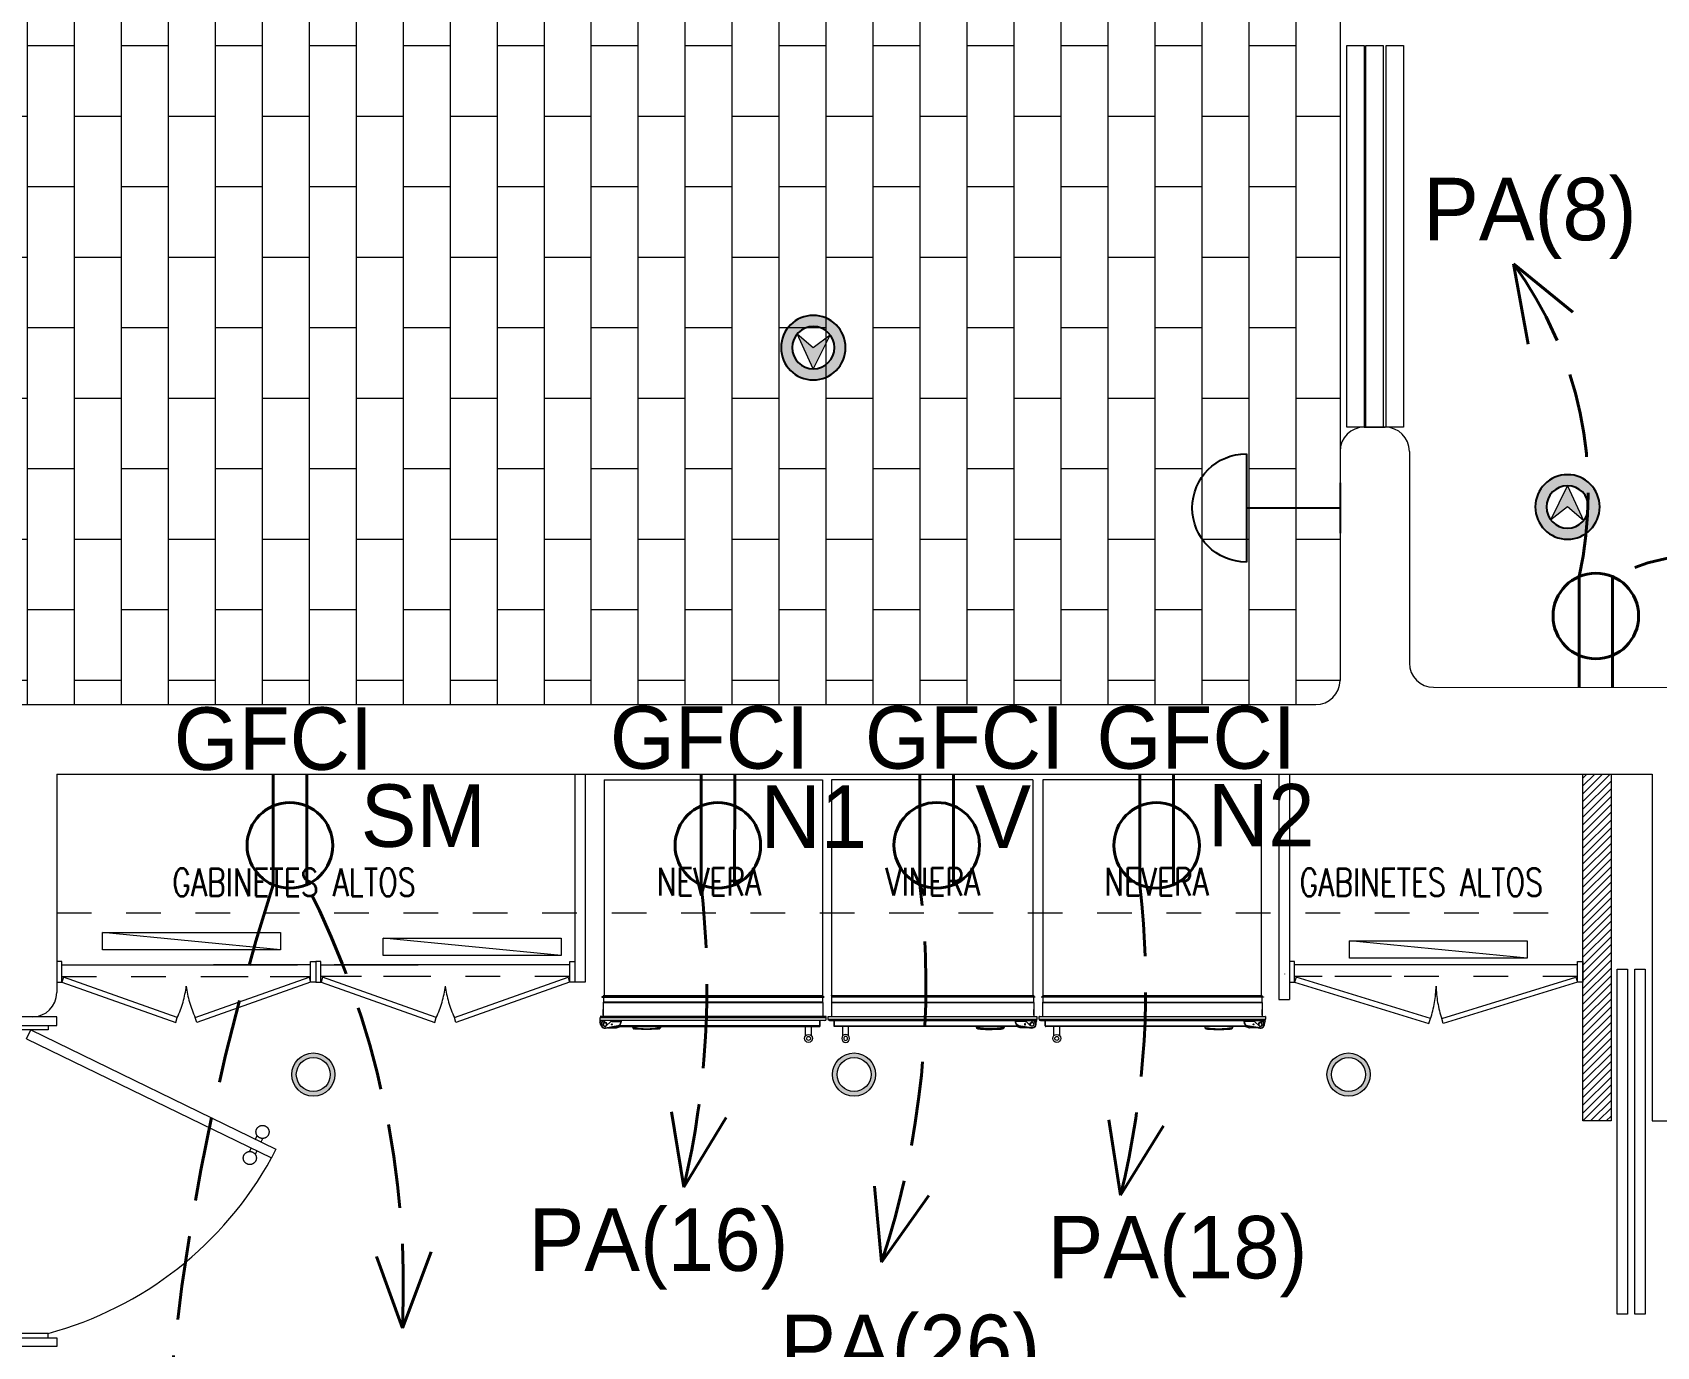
# Model space of a CAD drawing. Header units: metres. Extents: x 14 to 2416, y -346 to 476.
# Drawn here: x 46.682 to 51.364, y -152.333 to -148.546 of the extents above; entities that cross this region are included whole.
import ezdxf

# ---------------------------------------------------------------- set-up
doc = ezdxf.new("R2010")
doc.units = ezdxf.units.M
for name, pattern in [('0', [0]), ('CONTINUA', [0]), ('Dash Style-2', [0.694425, 0.48607, -0.208355]), ('DASHED', [0.75, 0.5, -0.25])]:
    doc.linetypes.add(name, pattern=pattern)
doc.layers.get('0').update_dxf_attribs({"linetype": '0', "lineweight": 20})
for name, color, linetype, lineweight in [('A-ANNO-TEXT', 20, 'Continuous', 13), ('A-DOOR', 35, 'Continuous', 5), ('A-WALL', 250, 'Continuous', 20), ('baños', 251, 'Continuous', 0), ('E Salida TCorrientes', 24, 'CONTINUA', 40), ('E Tuberia Emp Piso', 24, 'Dash Style-2', 40), ('MAVA', 1, 'Continuous', 15), ('MAVA -LUMINARIAS', 1, 'Continuous', 18), ('MOB FIJOS', 251, 'Continuous', 0), ('MOBILIARIOS', 252, 'Continuous', 0), ('piso', 253, 'Continuous', 0), ('PLF 01', 252, 'Continuous', 9), ('PROYECCION', 9, 'DASHED', 0), ('textos', 7, 'Continuous', 0)]:
    doc.layers.add(name, color=color, linetype=linetype, lineweight=lineweight)
doc.layers.add('hatch piso', color=253, linetype='Continuous', lineweight=0, transparency=0.7)
doc.layers.add('MAVA Luminarias', color=1, linetype='Continuous')
doc.styles.add('Arch-Dim', font='romans.shx', dxfattribs={"width": 0.75})
doc.styles.add('CENTURY GOTHIC', font='GOTHIC.TTF')

# ---------------------------------------------------------------- blocks, each defined once
blk = doc.blocks.new('A$C0952172f')
at = {"layer": 'A-DOOR'}
for p, q in [((0.569, 1.4639), (0.5435, 1.4515)), ((0.9125, 0.7569), (0.569, 1.4639)), ((0.887, 0.7445), (0.5435, 1.4515)), ((0.564, 1.4092), (0.5538, 1.4042)), ((0.5895, 1.4216), (0.5997, 1.4265)), ((0.5977, 1.4046), (0.608, 1.4096)), ((0.5723, 1.3923), (0.562, 1.3873)), ((0.887, 0.7445), (0.9125, 0.7569)), ((0.887, 0.7193), (0.5435, 0.0124)), ((0.9125, 0.707), (0.569, 0)), ((0.887, 0.7193), (0.9125, 0.707)), ((0.564, 0.0547), (0.5538, 0.0597)), ((0.5723, 0.0716), (0.562, 0.0766)), ((0.5977, 0.0592), (0.608, 0.0543)), ((0.569, 0), (0.5435, 0.0124)), ((0.5895, 0.0423), (0.5997, 0.0374))]:
    blk.add_line(p, q, dxfattribs=at)
for points in [[(0, 0.8319), (0.025, 0.8319), (0.025, 0.6319), (0, 0.6319)], [(0.0375, 0.8069), (0.025, 0.8069), (0.025, 0.6569), (0.0375, 0.6569)], [(0.9125, 0.8069), (0.925, 0.8069), (0.925, 0.6569), (0.9125, 0.6569)], [(0.95, 0.8319), (0.925, 0.8319), (0.925, 0.6319), (0.95, 0.6319)]]:
    blk.add_lwpolyline(points, close=True, dxfattribs=at)
for centre, start, end in [((1.0509, 0.5323), 118.902, 164.8359), ((1.0509, 0.9316), 195.1641, 241.098)]:
    blk.add_arc(centre, 1.05, start, end, dxfattribs=at)
for points in [[(0.5244, 1.3886), (0.5244, 1.3937), (0.5295, 1.4024), (0.5382, 1.4075), (0.5483, 1.4074), (0.557, 1.4024), (0.5621, 1.3937), (0.5621, 1.3836), (0.557, 1.3748), (0.5483, 1.3698), (0.5382, 1.3698), (0.5295, 1.3749), (0.5244, 1.3836), (0.5244, 1.3886)], [(0.5997, 1.4252), (0.5997, 1.4303), (0.6047, 1.439), (0.6135, 1.444), (0.6236, 1.444), (0.6323, 1.439), (0.6373, 1.4302), (0.6373, 1.4202), (0.6323, 1.4114), (0.6236, 1.4064), (0.6135, 1.4064), (0.6047, 1.4114), (0.5997, 1.4202), (0.5997, 1.4252)], [(0.5244, 0.0753), (0.5244, 0.0702), (0.5295, 0.0615), (0.5382, 0.0564), (0.5483, 0.0564), (0.557, 0.0615), (0.5621, 0.0702), (0.5621, 0.0803), (0.557, 0.089), (0.5483, 0.0941), (0.5382, 0.0941), (0.5295, 0.089), (0.5244, 0.0803), (0.5244, 0.0753)], [(0.5997, 0.0387), (0.5997, 0.0336), (0.6047, 0.0249), (0.6135, 0.0199), (0.6236, 0.0199), (0.6323, 0.0249), (0.6373, 0.0337), (0.6373, 0.0437), (0.6323, 0.0525), (0.6236, 0.0575), (0.6135, 0.0575), (0.6047, 0.0525), (0.5997, 0.0437), (0.5997, 0.0387)]]:
    blk.add_open_spline(points, degree=2, dxfattribs=at)
blk = doc.blocks.new('PL BASE 1N NASAS 09')
at = {"layer": 'PLF 01'}
h = blk.add_hatch(dxfattribs=at)
h.set_pattern_fill('LINE', color=256, scale=0.005, angle=45)
h.set_pattern_definition([(45, (-98.539091, -50.599719), (-0.01122532, 0.01122532), [])])
h.paths.add_polyline_path([(-99.1496, -50.4497), (-99.231, -50.4497), (-99.231, -49.4497), (-99.2199, -49.4497), (-99.1933, -49.4497), (-99.1496, -49.4497)])
at = {"layer": 'A-DOOR'}
for points in [[(-99.9113, -47.3497), (-99.8613, -47.3497), (-99.8613, -48.4497), (-99.9113, -48.4497)], [(-99.8563, -47.3497), (-99.8063, -47.3497), (-99.8063, -48.4497), (-99.8563, -48.4497)], [(-99.7983, -47.3497), (-99.7483, -47.3497), (-99.7483, -48.4497), (-99.7983, -48.4497)], [(-99.1019, -50.0123), (-99.1019, -51.0068), (-99.1321, -51.0068), (-99.1321, -50.0123)], [(-99.051, -50.0123), (-99.051, -51.0068), (-99.0813, -51.0068), (-99.0813, -50.0123)]]:
    blk.add_lwpolyline(points, close=True, dxfattribs=at)
at = {"layer": 'A-WALL', "transparency": 33554684}
for p, q in [((-99.8011, -48.4497), (-99.8611, -48.4497)), ((-99.8611, -48.4497), (-99.8011, -48.4497))]:
    blk.add_line(p, q, dxfattribs=at)
at = {"layer": 'A-WALL'}
for p, q in [((-99.9311, -48.5197), (-99.9311, -49.1797)), ((-99.7311, -48.5197), (-99.7311, -49.1297)), ((-99.6611, -49.1997), (-98.7261, -49.1998)), ((-106.3611, -49.2497), (-100.0011, -49.2497)), ((-103.6311, -49.4497), (-103.6311, -50.0797)), ((-103.6311, -49.4497), (-99.231, -49.4497)), ((-99.231, -49.4497), (-99.0311, -49.4497)), ((-99.0311, -49.4497), (-99.0311, -50.4497)), ((-99.0311, -50.4497), (-98.9011, -50.4497))]:
    blk.add_line(p, q, dxfattribs=at)
for centre, start, end in [((-99.8611, -48.5197), 90, 180), ((-99.8011, -48.5197), 0, 90), ((-99.6611, -49.1297), 180, 270), ((-100.0011, -49.1797), 270, 0), ((-103.7011, -50.0797), 270, 0)]:
    blk.add_arc(centre, 0.07, start, end, dxfattribs=at)
at = {"layer": 'MOB FIJOS'}
for p, q in [((-102.1372, -49.4497), (-102.1372, -50.0497)), ((-102.1072, -49.4497), (-102.1072, -50.0497)), ((-100.1072, -49.4497), (-100.1072, -50.0997)), ((-100.0772, -49.4497), (-100.0772, -50.0997)), ((-100.1072, -50.0997), (-100.0772, -50.0997))]:
    blk.add_line(p, q, dxfattribs=at)
at = {"layer": 'MOB FIJOS', "ltscale": 0.01}
blk.add_line((-102.1072, -50.0497), (-102.1372, -50.0497), dxfattribs=at)
at = {"layer": 'MOB FIJOS'}
for points in [[(-103.6161, -49.9897), (-103.6311, -49.9897), (-103.6311, -50.0497), (-103.6161, -50.0497)], [(-102.8992, -49.9897), (-102.8842, -49.9897), (-102.8842, -50.0497), (-102.8992, -50.0497)], [(-102.8692, -49.9897), (-102.8842, -49.9897), (-102.8842, -50.0497), (-102.8692, -50.0497)], [(-102.1522, -49.9897), (-102.1372, -49.9897), (-102.1372, -50.0497), (-102.1522, -50.0497)], [(-100.0622, -49.9897), (-100.0772, -49.9897), (-100.0772, -50.0497), (-100.0622, -50.0497)], [(-99.246, -49.9897), (-99.231, -49.9897), (-99.231, -50.0497), (-99.246, -50.0497)], [(-103.6117, -50.0353), (-103.616, -50.0497), (-103.2879, -50.1661), (-103.2837, -50.1517)], [(-102.9035, -50.0353), (-102.8993, -50.0497), (-103.2273, -50.1661), (-103.2316, -50.1517)], [(-102.8648, -50.0353), (-102.8691, -50.0497), (-102.541, -50.1661), (-102.5367, -50.1517)], [(-102.1566, -50.0353), (-102.1523, -50.0497), (-102.4804, -50.1661), (-102.4847, -50.1517)], [(-100.0575, -50.0355), (-100.0622, -50.0497), (-99.675, -50.169), (-99.6703, -50.1547)], [(-99.2508, -50.0355), (-99.2461, -50.0497), (-99.6333, -50.169), (-99.638, -50.1547)]]:
    blk.add_lwpolyline(points, close=True, dxfattribs=at)
at = {"layer": 'MOBILIARIOS'}
blk.add_line((-100.0915, -50.0255), (-100.0915, -50.0262), dxfattribs=at)
at = {"layer": 'piso'}
for p, q in [((-99.9311, -41.9797), (-99.9311, -48.5197)), ((-103.6161, -49.9997), (-102.9372, -49.9997)), ((-102.8992, -49.9997), (-103.1789, -49.9997)), ((-102.8692, -49.9997), (-102.5894, -49.9997)), ((-102.1522, -49.9997), (-102.8311, -49.9997)), ((-99.246, -49.9997), (-100.0622, -49.9997))]:
    blk.add_line(p, q, dxfattribs=at)
at = {"layer": 'PLF 01'}
blk.add_lwpolyline([(-99.1496, -49.4497), (-99.1496, -50.4497), (-99.231, -50.4497), (-99.231, -49.4497)], dxfattribs=at)
at = {"layer": 'PROYECCION', "color": 252, "linetype": 'DASHED', "ltscale": 0.1}
for p, q in [((-103.6311, -49.8497), (-99.2323, -49.8497)), ((-103.6161, -50.0331), (-102.8864, -50.0331)), ((-103.1789, -50.0331), (-102.8992, -50.0331)), ((-102.1522, -50.0331), (-102.8819, -50.0331)), ((-102.5894, -50.0331), (-102.8692, -50.0331)), ((-99.7825, -50.0331), (-100.0622, -50.0331)), ((-99.246, -50.0331), (-100.0622, -50.0331))]:
    blk.add_line(p, q, dxfattribs=at)
for centre, radius, start, end in [((-103.5483, -50.0267), 0.2927, 334.7316, 353.3114), ((-102.9669, -50.0267), 0.2927, 186.6886, 205.2684), ((-102.8014, -50.0267), 0.2927, 334.7316, 353.3114), ((-102.22, -50.0267), 0.2927, 186.6886, 205.2684), ((-99.9685, -50.055), 0.3144, 341.5016, 358.95), ((-99.3398, -50.055), 0.3144, 181.05, 198.4984)]:
    blk.add_arc(centre, radius, start, end, dxfattribs=at)
at = {"color": 1, "rotation": 90}
blk.add_blockref('A$C0952172f', (-102.9991, -51.0997), dxfattribs=at)
at = {"layer": 'textos', "char_height": 0.08, "width": 26.65337, "style": 'Arch-Dim'}
for s, insert, attachment_point in [('\\pxt5.9124,29;GABINETES ALTOS', (-103.2984, -49.7217), 1), ('\\pxt5.9124,29;NEVERA', (-101.9013, -49.7199), 1), ('\\pxt5.9124,29;VINERA', (-101.2419, -49.7199), 1), ('\\pxt5.9124,29;NEVERA', (-100.31, -49.7199), 3), ('\\pxt5.9124,29;GABINETES ALTOS', (-100.0481, -49.7217), 1)]:
    blk.add_mtext(s, dxfattribs=dict(at, insert=insert, attachment_point=attachment_point))
blk = doc.blocks.new('A$C217258af')
at = {"layer": 'MOBILIARIOS'}
for p, q in [((0, 0.0119), (0, 0.5919)), ((0, 0.5919), (0.6225, 0.5919)), ((0.6225, 0.5925), (0.6225, 0.0094)), ((0.6227, 0.0092), (0.6227, 0.5927)), ((0.6227, 0.5927), (0.6259, 0.5927)), ((0.6259, 0.5927), (0.6259, 0.0092)), ((0.6262, 0.0094), (0.6262, 0.5925)), ((0.6264, 0.0098), (0.6264, 0.592)), ((0.6264, 0.592), (0.6415, 0.592)), ((0.6415, 0.592), (0.6415, 0.0098)), ((0.6417, 0.5925), (0.6417, 0.0094)), ((0.642, 0.0092), (0.642, 0.5927)), ((0.642, 0.5927), (0.6826, 0.5927)), ((0.6826, 0.6017), (0.6826, 0.0002)), ((0.6905, 0.6019), (0.6828, 0.6019)), ((0.6828, 0.6019), (0.6828, 0)), ((0.6905, 0.6019), (0.6828, 0.6019)), ((0.6905, 0.6019), (0.6905, 0)), ((0.694, 0.5983), (0.694, 0.0615)), ((0.7098, 0.5847), (0.694, 0.5847)), ((0.7098, 0.5839), (0.694, 0.5839)), ((0.7098, 0.5839), (0.694, 0.5839)), ((0.7098, 0.5839), (0.7098, 0.5847)), ((0.7098, 0.5839), (0.7098, 0.5839)), ((0.7098, 0.5839), (0.7098, 0.0537)), ((0.7114, 0.0451), (0.7114, 0.5831)), ((0.7115, 0.5428), (0.7115, 0.56)), ((0.7378, 0.56), (0.7115, 0.56)), ((0.7378, 0.5428), (0.7115, 0.5428)), ((0.7378, 0.5597), (0.7378, 0.56)), ((0.7378, 0.5428), (0.7378, 0.5432)), ((0.7114, 0.1746), (0.7139, 0.1746)), ((0.7138, 0.1739), (0.7114, 0.1739)), ((0.7139, 0.1746), (0.7155, 0.1746)), ((0.7166, 0.1732), (0.7146, 0.1732)), ((0.7165, 0.1729), (0.7146, 0.1729)), ((0.7114, 0.0951), (0.7138, 0.0951)), ((0.7139, 0.0945), (0.7114, 0.0945)), ((0.7139, 0.0945), (0.7154, 0.0945)), ((0.7146, 0.0961), (0.7165, 0.0961)), ((0.7146, 0.0959), (0.7166, 0.0959)), ((0.6938, 0.0615), (0.6938, 0.0608)), ((0.6989, 0.0615), (0.6938, 0.0615)), ((0.6938, 0.0608), (0.6989, 0.0608)), ((0.6938, 0.0608), (0.6938, 0.0604)), ((0.6989, 0.0604), (0.6938, 0.0604)), ((0.6938, 0.0604), (0.6938, 0.0604)), ((0.694, 0.0603), (0.6961, 0.0604)), ((0.694, 0.0603), (0.694, 0.0143)), ((0.694, 0.0592), (0.6953, 0.0592)), ((0.6961, 0.0592), (0.6953, 0.0592)), ((0.6967, 0.0592), (0.6953, 0.0592)), ((0.6989, 0.0604), (0.6961, 0.0604)), ((0.6961, 0.0604), (0.6961, 0.0592)), ((0.6967, 0.0592), (0.6961, 0.0592)), ((0.6967, 0.0592), (0.6967, 0.0592)), ((0.6967, 0.0343), (0.6967, 0.0592)), ((0.6967, 0.0343), (0.6967, 0.0592)), ((0.6989, 0.0615), (0.6989, 0.0608)), ((0.6989, 0.0604), (0.6989, 0.0604)), ((0.7154, 0.0161), (0.7091, 0.0519)), ((0.7091, 0.0519), (0.7091, 0.0519)), ((0.7154, 0.0161), (0.7091, 0.0519)), ((0.7102, 0.0521), (0.7095, 0.0519)), ((0.7095, 0.0519), (0.7158, 0.0162)), ((0.7165, 0.0163), (0.7102, 0.0521)), ((0.7149, 0.0481), (0.7114, 0.0592)), ((0, 0.012), (0.6225, 0.012)), ((0, 0.0119), (0.6225, 0.0119)), ((0.0031, 0.012), (0.0031, 0.0119)), ((0.6227, 0.0092), (0.6259, 0.0092)), ((0.6258, 0.0092), (0.6258, 0.0057)), ((0.6258, 0.0057), (0.6265, 0.0057)), ((0.6264, 0.0098), (0.6415, 0.0098)), ((0.6265, 0.0057), (0.6265, 0.0098)), ((0.642, 0.0092), (0.6826, 0.0092)), ((0.6544, 0.0092), (0.6798, 0.0092)), ((0.679, 0.0092), (0.6627, 0.0092)), ((0.6828, 0), (0.6905, 0)), ((0.6938, 0.0143), (0.6938, 0.0143)), ((0.6938, 0.0143), (0.6938, 0.0097)), ((0.6938, 0.0097), (0.6938, 0.0093)), ((0.6938, 0.0097), (0.6938, 0.0097)), ((0.6938, 0.0093), (0.6938, 0.0086)), ((0.6938, 0.0003), (0.6938, 0.0023)), ((0.694, 0.0086), (0.694, 0.0036)), ((0.6942, 0), (0.6941, 0)), ((0.7032, 0.003), (0.6942, 0)), ((0.6945, 0.0082), (0.6945, 0.0085)), ((0.6961, 0.0074), (0.6966, 0.0079)), ((0.6967, 0.0343), (0.6967, 0.0343)), ((0.697, 0.0081), (0.697, 0.0081)), ((0.7095, 0.0182), (0.6982, 0.0305)), ((0.6982, 0.0305), (0.6982, 0.0304)), ((0.7095, 0.0182), (0.6982, 0.0304)), ((0.7007, 0.0109), (0.7007, 0.0109)), ((0.7052, 0.0198), (0.7052, 0.02)), ((0.7052, 0.02), (0.7074, 0.02)), ((0.706, 0.019), (0.7074, 0.019)), ((0.7074, 0.019), (0.7074, 0.02)), ((0.7074, 0.019), (0.7087, 0.019)), ((0.7095, 0.0182), (0.7095, 0.0182)), ((0.7153, 0.0233), (0.7153, 0.0458)), ((0.7154, 0.0161), (0.7154, 0.0161)), ((0.7165, 0.0163), (0.7158, 0.0162))]:
    blk.add_line(p, q, dxfattribs=at)
at = {"layer": 'MOBILIARIOS', "flags": 128}
for points in [[(0.7098, 0.5839), (0.7101, 0.5838), (0.7102, 0.5837)], [(0.7181, 0.1718), (0.7181, 0.1718), (0.7178, 0.1721), (0.7173, 0.1725), (0.7166, 0.1731)], [(0.7183, 0.1701), (0.7183, 0.1701), (0.7183, 0.1701), (0.7183, 0.1699), (0.7183, 0.1694), (0.7185, 0.1672), (0.7189, 0.1625), (0.7191, 0.1578), (0.7194, 0.1531), (0.7196, 0.1483), (0.7198, 0.1388), (0.7197, 0.1293), (0.7195, 0.1197), (0.7193, 0.115), (0.7191, 0.1103), (0.7188, 0.1055), (0.7186, 0.1032), (0.7185, 0.1017), (0.7184, 0.1006), (0.7184, 0.0999), (0.7183, 0.0992), (0.7183, 0.099), (0.7183, 0.0989), (0.7183, 0.0989)]]:
    blk.add_lwpolyline(points, dxfattribs=at)
at = {"layer": 'MOBILIARIOS'}
for centre, radius in [((0.7458, 0.5514), 0.0114), ((0.7458, 0.5514), 0.00572), ((0.7052, 0.0343), 0.00154)]:
    blk.add_circle(centre, radius, dxfattribs=at)
for centre, radius, start, end in [((0.6227, 0.5925), 0.000229, 90, 180), ((0.6259, 0.5925), 0.000229, 0, 90), ((0.6264, 0.5923), 0.000229, 180, 270), ((0.6415, 0.5923), 0.000229, 270, 0), ((0.642, 0.5925), 0.000229, 90, 180), ((0.6828, 0.6017), 0.000229, 90, 187.4947), ((0.6905, 0.5983), 0.00357, 0, 90), ((0.7098, 0.5831), 0.00165, 0, 90), ((0.7095, 0.5813), 0.00258, 42.7885, 84.5838), ((0.7115, 0.5599), 0.000114, 90, 180), ((0.7115, 0.5429), 0.000114, 180, 270), ((0.7145, 0.1741), 0.000724, 141.7037, 199.2055), ((0.5049, 0.1345), 0.2126, 349.3283, 10.6717), ((0.7147, 0.173), 0.000179, 133.2305, 213.1311), ((0.5049, 0.1345), 0.2131, 349.6146, 10.3854), ((0.5049, 0.1345), 0.2144, 10.3852, 10.7714), ((0.7167, 0.173), 0.000145, 108.5483, 213.579), ((0.3855, 0.1345), 0.3333, 353.38, 6.62), ((0.3855, 0.1345), 0.3347, 6.1118, 6.4041), ((0.7143, 0.0949), 0.000521, 147.5924, 231.4984), ((0.7147, 0.096), 0.000204, 152.5213, 221.0822), ((0.5049, 0.1345), 0.2144, 349.228, 349.6148), ((0.7166, 0.096), 0.000132, 138.1064, 259.7663), ((-0.0117, 0.9063), 1.0896, 311.9454, 312.0483), ((0.3855, 0.1345), 0.3347, 353.5959, 353.8866), ((0.6989, 0.0501), 0.0114, 10.0174, 90), ((0.6989, 0.0501), 0.0108, 10.0174, 90), ((0.6989, 0.0501), 0.0103, 10.0174, 90), ((0.6989, 0.0501), 0.0103, 10.0174, 90), ((0.7074, 0.0458), 0.00787, 0, 17.4622), ((0.6227, 0.0094), 0.000229, 180, 270), ((0.6259, 0.0094), 0.000229, 270, 360), ((0.6264, 0.0096), 0.000229, 90, 180), ((0.6415, 0.0096), 0.000229, 360, 90), ((0.642, 0.0094), 0.000229, 180, 270), ((0.6627, 0.0095), 0.000343, 265.8847, 270), ((0.679, 0.0095), 0.000343, 270, 274.1153), ((0.6828, 0.0002), 0.000229, 172.5053, 270), ((0.6905, 0.0036), 0.00357, 270, 0), ((0.6938, 0.0057), 0.00857, 36.8699, 90), ((0.6938, 0.0057), 0.00399, 36.8699, 90), ((0.6938, 0.0057), 0.00401, 36.8699, 90), ((0.6938, 0.0057), 0.00355, 36.8699, 90), ((0.6938, 0.0057), 0.00286, 36.8699, 90), ((0.6941, 0.0003), 0.000343, 180, 270), ((0.6938, 0.0057), 0.00858, 36.8699, 88.5484), ((0.6941, 0.0082), 0.000343, 267.6053, 0), ((0.7052, 0.0143), 0.0114, 216.8699, 10.0174), ((0.7052, 0.0143), 0.0108, 216.8699, 10.0174), ((0.7024, 0.0343), 0.00571, 180, 222.6072), ((0.7024, 0.0343), 0.00572, 180, 222.6072), ((0.7052, 0.0143), 0.0103, 216.8699, 10.0174), ((0.7052, 0.0143), 0.0103, 216.8699, 10.0174), ((0.7052, 0.0143), 0.00608, 62.2819, 201.819), ((0.7052, 0.0143), 0.00572, 90, 216.8699), ((0.7052, 0.0143), 0.00501, 90, 69.4022), ((0.7052, 0.0143), 0.00573, 216.8699, 42.6072), ((0.7052, 0.0143), 0.00572, 216.8699, 42.6072), ((0.706, 0.0198), 0.000801, 180, 270), ((0.7052, 0.0143), 0.00572, 42.6072, 55.0848)]:
    blk.add_arc(centre, radius, start, end, dxfattribs=at)
blk = doc.blocks.new('PL MUEBLES 1N NASAS 09')
at = {"layer": 'hatch piso'}
h = blk.add_hatch(dxfattribs=at)
h.set_pattern_fill('AR-BRSTD', color=256, scale=0.002, angle=-90)
h.set_pattern_definition([(270, (-8.74588, 232.01007), (0.1354836, -2e-17), []), (0, (-8.74588, 232.01007), (0.1354836, 0.2032), [0.1354836, -0.1354836])])
edge = h.paths.add_edge_path()
edge.add_line((62.3305, 47.1481), (63.2305, 47.1481))
edge.add_line((63.2305, 47.1481), (63.2305, 48.4481))
edge.add_line((63.2305, 48.4481), (56.5331, 48.4481))
edge.add_line((56.5331, 48.4481), (56.5331, 48.2731))
edge.add_line((56.5331, 48.2731), (56.3831, 48.2731))
edge.add_line((56.3831, 48.2731), (56.3831, 48.4536))
edge.add_line((56.3831, 48.4536), (54.5879, 48.4536))
edge.add_line((54.5879, 48.4536), (54.5879, 46.9481))
edge.add_line((54.5879, 46.9481), (55.8257, 46.9481))
edge.add_arc((55.8755, 46.9973), 0.07, 180, 224.6727, ccw=False)
edge.add_line((55.8055, 46.9973), (55.8055, 47.1073))
edge.add_arc((55.8755, 47.1073), 0.07, 90, 180, ccw=False)
edge.add_line((55.8755, 47.1773), (55.9855, 47.1773))
edge.add_arc((55.9855, 47.1073), 0.07, 0, 90, ccw=False)
edge.add_line((56.0555, 47.1073), (56.0555, 46.9973))
edge.add_arc((55.9855, 46.9973), 0.07, -44.6727, 0, ccw=False)
edge.add_line((56.0353, 46.9481), (59.0257, 46.9481))
edge.add_arc((59.0755, 46.9973), 0.07, 180, 224.6728, ccw=False)
edge.add_line((59.0055, 46.9973), (59.0055, 47.1073))
edge.add_arc((59.0755, 47.1073), 0.07, 90, 180, ccw=False)
edge.add_line((59.0755, 47.1773), (59.1855, 47.1773))
edge.add_arc((59.1855, 47.1073), 0.07, 0, 90, ccw=False)
edge.add_line((59.2555, 47.1073), (59.2555, 46.9973))
edge.add_arc((59.1855, 46.9973), 0.07, -90, 0, ccw=False)
edge.add_line((59.1855, 46.9273), (59.0755, 46.9273))
edge.add_arc((59.0755, 46.9973), 0.07, 229.9948, 270, ccw=False)
edge.add_line((59.0305, 46.9437), (59.0305, 44.972))
edge.add_arc((59.0755, 44.9184), 0.07, 90, 130.0052, ccw=False)
edge.add_line((59.0755, 44.9884), (59.1855, 44.9884))
edge.add_arc((59.1855, 44.9184), 0.07, 0, 90, ccw=False)
edge.add_line((59.2555, 44.9184), (59.2555, 44.8084))
edge.add_arc((59.1855, 44.8084), 0.07, -90, 0, ccw=False)
edge.add_line((59.1855, 44.7384), (59.0755, 44.7384))
edge.add_arc((59.0755, 44.8084), 0.07, 229.9948, 270, ccw=False)
edge.add_line((59.0305, 44.7548), (59.0305, 41.172))
edge.add_arc((59.0755, 41.1184), 0.07, 90, 130.0052, ccw=False)
edge.add_line((59.0755, 41.1884), (59.1855, 41.1884))
edge.add_arc((59.1855, 41.1184), 0.07, 0, 90, ccw=False)
edge.add_line((59.2555, 41.1184), (59.2555, 41.0084))
edge.add_arc((59.1855, 41.0084), 0.07, -90, 0, ccw=False)
edge.add_line((59.1855, 40.9384), (59.0755, 40.9384))
edge.add_arc((59.0755, 41.0084), 0.07, 180, 270, ccw=False)
edge.add_line((59.0055, 41.0084), (59.0055, 41.1184))
edge.add_arc((59.0755, 41.1184), 0.07, 149.8481, 180, ccw=False)
edge.add_line((59.0149, 41.1535), (56.0391, 41.1535))
edge.add_arc((55.9855, 41.1085), 0.07, 0, 40.0052, ccw=False)
edge.add_line((56.0555, 41.1085), (56.0555, 40.9985))
edge.add_arc((55.9855, 40.9985), 0.07, -90, 0, ccw=False)
edge.add_line((55.9855, 40.9285), (55.8755, 40.9285))
edge.add_arc((55.8755, 40.9985), 0.07, 180, 270, ccw=False)
edge.add_line((55.8055, 40.9985), (55.8055, 41.1085))
edge.add_arc((55.8755, 41.1085), 0.07, 139.9948, 180, ccw=False)
edge.add_line((55.8219, 41.1535), (50.4363, 41.1535))
edge.add_arc((50.3827, 41.1085), 0.07, 0, 40.0052, ccw=False)
edge.add_line((50.4527, 41.1085), (50.4527, 40.9985))
edge.add_arc((50.3827, 40.9985), 0.07, -90, 0, ccw=False)
edge.add_line((50.3827, 40.9285), (50.2727, 40.9285))
edge.add_arc((50.2727, 40.9985), 0.07, 180, 270, ccw=False)
edge.add_line((50.2027, 40.9985), (50.2027, 41.1085))
edge.add_arc((50.2727, 41.1085), 0.07, 139.9948, 180, ccw=False)
edge.add_line((50.2191, 41.1535), (46.4305, 41.1535))
edge.add_line((46.4305, 41.1535), (46.4305, 40.9535))
edge.add_line((46.4305, 40.9535), (44.3305, 40.9535))
edge.add_line((44.3305, 40.9535), (44.3305, 39.3536))
edge.add_line((44.3305, 39.3536), (47.8305, 39.3536))
edge.add_line((47.8305, 39.3536), (47.8305, 38.9536))
edge.add_line((47.8305, 38.9536), (62.3305, 38.9536))
edge.add_line((62.3305, 38.9536), (62.3305, 47.1481))
at = {"layer": 'MOBILIARIOS'}
for p, q in [((60.2085, 38.7369), (60.8385, 38.7369)), ((60.2085, 38.7369), (60.2085, 38.1147)), ((60.2085, 38.7369), (60.2085, 38.1147)), ((60.2085, 38.7338), (60.2085, 38.7338)), ((60.8385, 38.7369), (60.8385, 38.1147)), ((62.1033, 38.7369), (61.4733, 38.7369)), ((61.4733, 38.7369), (61.4733, 38.1147)), ((62.1033, 38.7369), (62.1033, 38.1147)), ((62.1033, 38.7369), (62.1033, 38.1147)), ((62.1033, 38.7338), (62.1033, 38.7338)), ((60.2023, 38.1114), (60.2023, 38.1107)), ((60.2057, 38.1114), (60.2023, 38.1114)), ((60.2023, 38.1107), (60.2064, 38.1107)), ((60.2057, 38.1145), (60.8393, 38.1145)), ((60.2057, 38.1145), (60.2057, 38.1113)), ((60.8393, 38.1113), (60.2057, 38.1113)), ((60.2057, 38.0952), (60.8393, 38.0952)), ((60.2057, 38.0952), (60.2057, 38.0546)), ((60.2057, 38.0828), (60.2057, 38.0574)), ((60.2057, 38.0582), (60.2057, 38.0745)), ((60.8391, 38.1147), (60.206, 38.1147)), ((60.206, 38.111), (60.8391, 38.111)), ((60.8391, 38.0955), (60.206, 38.0955)), ((60.2064, 38.1108), (60.8386, 38.1108)), ((60.2064, 38.1108), (60.2064, 38.0957)), ((60.8386, 38.0957), (60.2064, 38.0957)), ((60.8386, 38.1108), (60.8386, 38.0957)), ((60.8386, 38.1107), (60.8427, 38.1107)), ((60.8393, 38.1145), (60.8393, 38.1113)), ((60.8427, 38.1114), (60.8393, 38.1114)), ((60.8393, 38.0952), (60.8393, 38.0546)), ((61.4691, 38.1114), (61.4725, 38.1114)), ((61.4732, 38.1107), (61.4691, 38.1107)), ((62.1061, 38.1145), (61.4725, 38.1145)), ((61.4725, 38.1145), (61.4725, 38.1113)), ((61.4725, 38.1113), (62.1061, 38.1113)), ((62.1061, 38.0952), (61.4725, 38.0952)), ((61.4725, 38.0952), (61.4725, 38.0546)), ((61.4727, 38.1147), (62.1058, 38.1147)), ((62.1058, 38.111), (61.4727, 38.111)), ((61.4727, 38.0955), (62.1058, 38.0955)), ((62.1054, 38.1108), (61.4732, 38.1108)), ((61.4732, 38.1108), (61.4732, 38.0957)), ((61.4732, 38.0957), (62.1054, 38.0957)), ((62.1054, 38.1108), (62.1054, 38.0957)), ((62.1095, 38.1107), (62.1054, 38.1107)), ((62.1061, 38.1145), (62.1061, 38.1113)), ((62.1061, 38.1114), (62.1095, 38.1114)), ((62.1061, 38.0952), (62.1061, 38.0546)), ((62.1061, 38.0828), (62.1061, 38.0574)), ((62.1061, 38.0582), (62.1061, 38.0745)), ((62.1095, 38.1114), (62.1095, 38.1107)), ((60.8477, 38.0506), (60.1958, 38.0506)), ((60.1958, 38.0506), (60.1958, 38.0429)), ((60.8477, 38.0429), (60.1958, 38.0429)), ((60.1989, 38.0301), (60.1958, 38.0392)), ((60.1958, 38.0392), (60.1958, 38.0392)), ((60.8482, 38.0546), (60.1968, 38.0546)), ((60.1969, 38.0434), (60.1989, 38.0434)), ((60.2051, 38.0432), (60.2001, 38.0432)), ((60.204, 38.0411), (60.2044, 38.0406)), ((60.2047, 38.0402), (60.2047, 38.0402)), ((60.2048, 38.0427), (60.2051, 38.0427)), ((60.2058, 38.0434), (60.2052, 38.0434)), ((60.2063, 38.0434), (60.2058, 38.0434)), ((60.2063, 38.0434), (60.2063, 38.0434)), ((60.2109, 38.0434), (60.2063, 38.0434)), ((60.2074, 38.0365), (60.2074, 38.0365)), ((60.2109, 38.0434), (60.2109, 38.0434)), ((60.2569, 38.0432), (60.2109, 38.0432)), ((60.2127, 38.0218), (60.2484, 38.0281)), ((60.2127, 38.0218), (60.2484, 38.0281)), ((60.2485, 38.0277), (60.2127, 38.0214)), ((60.2129, 38.0207), (60.2486, 38.027)), ((60.2147, 38.0277), (60.227, 38.039)), ((60.2148, 38.0277), (60.2147, 38.0277)), ((60.2148, 38.0277), (60.227, 38.039)), ((60.2156, 38.0312), (60.2156, 38.0298)), ((60.2156, 38.0298), (60.2156, 38.0285)), ((60.2156, 38.0298), (60.2166, 38.0298)), ((60.2164, 38.032), (60.2166, 38.032)), ((60.2166, 38.032), (60.2166, 38.0298)), ((60.2199, 38.0219), (60.2423, 38.0219)), ((60.227, 38.039), (60.227, 38.039)), ((60.2309, 38.0405), (60.2558, 38.0405)), ((60.2309, 38.0405), (60.2309, 38.0405)), ((60.2309, 38.0405), (60.2558, 38.0405)), ((60.2417, 38.0258), (60.8296, 38.0258)), ((60.2447, 38.0223), (60.2558, 38.0258)), ((60.2484, 38.0281), (60.2484, 38.0281)), ((60.2486, 38.027), (60.2485, 38.0277)), ((60.8304, 38.0274), (60.2503, 38.0274)), ((60.2558, 38.0432), (60.2558, 38.0419)), ((60.2558, 38.0411), (60.2558, 38.0419)), ((60.2558, 38.0405), (60.2558, 38.0419)), ((60.2569, 38.0411), (60.2558, 38.0411)), ((60.2558, 38.0405), (60.2558, 38.0411)), ((60.2558, 38.0405), (60.2558, 38.0405)), ((60.2569, 38.0383), (60.2569, 38.0434)), ((60.2574, 38.0434), (60.2569, 38.0434)), ((60.2569, 38.0434), (60.2569, 38.0434)), ((60.2569, 38.0432), (60.2569, 38.0411)), ((60.2569, 38.0383), (60.2569, 38.0411)), ((60.2569, 38.0383), (60.2569, 38.0383)), ((60.2574, 38.0434), (60.2574, 38.0383)), ((60.2581, 38.0434), (60.2574, 38.0434)), ((60.2581, 38.0383), (60.2574, 38.0383)), ((60.2581, 38.0383), (60.2581, 38.0434)), ((60.8449, 38.0432), (60.2581, 38.0432)), ((60.291, 38.0233), (60.291, 38.0258)), ((60.291, 38.0233), (60.291, 38.0218)), ((60.2917, 38.0258), (60.2917, 38.0234)), ((60.2924, 38.0226), (60.2924, 38.0206)), ((60.2927, 38.0226), (60.2927, 38.0207)), ((60.3695, 38.0207), (60.3695, 38.0226)), ((60.3697, 38.0206), (60.3697, 38.0226)), ((60.3704, 38.0234), (60.3704, 38.0258)), ((60.3711, 38.0258), (60.3711, 38.0233)), ((60.3711, 38.0233), (60.3711, 38.0217)), ((60.7894, 38.0257), (60.8066, 38.0257)), ((60.7894, 37.9994), (60.7894, 38.0257)), ((60.8066, 37.9994), (60.8066, 38.0257)), ((60.8304, 38.0274), (60.8304, 38.0432)), ((60.8304, 38.0274), (60.8304, 38.0274)), ((60.8305, 38.0274), (60.8305, 38.0432)), ((60.8305, 38.0274), (60.8313, 38.0274)), ((60.8313, 38.0274), (60.8313, 38.0432)), ((60.8485, 38.0468), (60.8485, 38.0544)), ((61.4633, 38.0544), (62.1152, 38.0544)), ((61.4633, 38.0468), (61.4633, 38.0544)), ((61.4633, 38.0468), (62.1152, 38.0468)), ((61.4636, 38.0546), (62.115, 38.0546)), ((61.4669, 38.0432), (62.0537, 38.0432)), ((61.4805, 38.0274), (61.4805, 38.0432)), ((61.4813, 38.0274), (61.4805, 38.0274)), ((61.4813, 38.0274), (61.4813, 38.0432)), ((61.4813, 38.0274), (61.4813, 38.0432)), ((61.4813, 38.0274), (61.4813, 38.0274)), ((61.4813, 38.0274), (62.0615, 38.0274)), ((62.0701, 38.0258), (61.4822, 38.0258)), ((61.5224, 38.0257), (61.5052, 38.0257)), ((61.5052, 37.9994), (61.5052, 38.0257)), ((61.5224, 37.9994), (61.5224, 38.0257)), ((61.9407, 38.0258), (61.9407, 38.0233)), ((61.9407, 38.0233), (61.9407, 38.0217)), ((61.9414, 38.0234), (61.9414, 38.0258)), ((61.9421, 38.0206), (61.9421, 38.0226)), ((61.9423, 38.0207), (61.9423, 38.0226)), ((62.0191, 38.0226), (62.0191, 38.0207)), ((62.0194, 38.0226), (62.0194, 38.0206)), ((62.0201, 38.0258), (62.0201, 38.0234)), ((62.0208, 38.0233), (62.0208, 38.0258)), ((62.0208, 38.0233), (62.0208, 38.0218)), ((62.0537, 38.0434), (62.0544, 38.0434)), ((62.0537, 38.0383), (62.0537, 38.0434)), ((62.0537, 38.0383), (62.0544, 38.0383)), ((62.0544, 38.0434), (62.0544, 38.0383)), ((62.0544, 38.0434), (62.0549, 38.0434)), ((62.0549, 38.0383), (62.0549, 38.0434)), ((62.0549, 38.0434), (62.0549, 38.0434)), ((62.0549, 38.0432), (62.0549, 38.0411)), ((62.0549, 38.0432), (62.1009, 38.0432)), ((62.0549, 38.0383), (62.0549, 38.0411)), ((62.0549, 38.0411), (62.056, 38.0411)), ((62.0549, 38.0383), (62.0549, 38.0383)), ((62.056, 38.0432), (62.056, 38.0419)), ((62.056, 38.0411), (62.056, 38.0419)), ((62.056, 38.0405), (62.056, 38.0419)), ((62.056, 38.0405), (62.056, 38.0411)), ((62.056, 38.0405), (62.056, 38.0405)), ((62.0809, 38.0405), (62.056, 38.0405)), ((62.0809, 38.0405), (62.056, 38.0405)), ((62.0671, 38.0223), (62.056, 38.0258)), ((62.0632, 38.027), (62.0633, 38.0277)), ((62.0989, 38.0207), (62.0632, 38.027)), ((62.0633, 38.0277), (62.0991, 38.0214)), ((62.0991, 38.0218), (62.0634, 38.0281)), ((62.0634, 38.0281), (62.0634, 38.0281)), ((62.0991, 38.0218), (62.0634, 38.0281)), ((62.0919, 38.0219), (62.0695, 38.0219)), ((62.0809, 38.0405), (62.0809, 38.0405)), ((62.097, 38.0277), (62.0848, 38.039)), ((62.0848, 38.039), (62.0848, 38.039)), ((62.0971, 38.0277), (62.0848, 38.039)), ((62.0954, 38.032), (62.0952, 38.032)), ((62.0952, 38.032), (62.0952, 38.0298)), ((62.0962, 38.0298), (62.0952, 38.0298)), ((62.0962, 38.0312), (62.0962, 38.0298)), ((62.0962, 38.0298), (62.0962, 38.0285)), ((62.097, 38.0277), (62.0971, 38.0277)), ((62.1009, 38.0434), (62.1009, 38.0434)), ((62.1009, 38.0434), (62.1055, 38.0434)), ((62.1044, 38.0365), (62.1044, 38.0365)), ((62.1055, 38.0434), (62.106, 38.0434)), ((62.1055, 38.0434), (62.1055, 38.0434)), ((62.106, 38.0434), (62.1066, 38.0434)), ((62.1067, 38.0432), (62.1117, 38.0432)), ((62.107, 38.0427), (62.1067, 38.0427)), ((62.1071, 38.0402), (62.1071, 38.0402)), ((62.1078, 38.0411), (62.1074, 38.0406)), ((62.1122, 38.034), (62.1152, 38.043)), ((62.1149, 38.0434), (62.1129, 38.0434)), ((62.1152, 38.0544), (62.1152, 38.0468)), ((62.1152, 38.043), (62.1152, 38.0431)), ((60.2127, 38.0218), (60.2127, 38.0218)), ((60.2129, 38.0207), (60.2127, 38.0214)), ((60.7894, 37.9994), (60.7897, 37.9994)), ((60.8062, 37.9994), (60.8066, 37.9994)), ((61.5056, 37.9994), (61.5052, 37.9994)), ((61.5224, 37.9994), (61.5221, 37.9994)), ((62.0989, 38.0207), (62.0991, 38.0214)), ((62.0991, 38.0218), (62.0991, 38.0218))]:
    blk.add_line(p, q, dxfattribs=at)
at = {"layer": 'MOBILIARIOS', "flags": 128}
for points in [[(60.8305, 38.0274), (60.8304, 38.0271), (60.8303, 38.027)], [(61.4813, 38.0274), (61.4814, 38.0271), (61.4815, 38.027)], [(60.3667, 38.0189), (60.3667, 38.0189), (60.3667, 38.0189), (60.3665, 38.0189), (60.366, 38.0189), (60.3637, 38.0187), (60.3591, 38.0183), (60.3544, 38.0181), (60.3496, 38.0178), (60.3449, 38.0176), (60.3354, 38.0174), (60.3258, 38.0175), (60.3163, 38.0177), (60.3116, 38.0179), (60.3068, 38.0181), (60.3021, 38.0184), (60.2998, 38.0186), (60.2982, 38.0187), (60.2972, 38.0188), (60.2965, 38.0188), (60.2958, 38.0189), (60.2956, 38.0189), (60.2955, 38.0189), (60.2954, 38.0189)], [(60.3684, 38.0191), (60.3684, 38.0191), (60.3686, 38.0194), (60.3691, 38.0199), (60.3697, 38.0206)], [(61.9434, 38.0191), (61.9434, 38.0191), (61.9432, 38.0194), (61.9427, 38.0199), (61.9421, 38.0206)], [(61.9451, 38.0189), (61.9451, 38.0189), (61.9451, 38.0189), (61.9453, 38.0189), (61.9458, 38.0189), (61.9481, 38.0187), (61.9527, 38.0183), (61.9574, 38.0181), (61.9622, 38.0178), (61.9669, 38.0176), (61.9764, 38.0174), (61.986, 38.0175), (61.9955, 38.0177), (62.0002, 38.0179), (62.005, 38.0181), (62.0097, 38.0184), (62.012, 38.0186), (62.0136, 38.0187), (62.0146, 38.0188), (62.0153, 38.0188), (62.016, 38.0189), (62.0162, 38.0189), (62.0163, 38.0189), (62.0164, 38.0189)]]:
    blk.add_lwpolyline(points, dxfattribs=at)
at = {"layer": 'MOBILIARIOS'}
for centre, radius in [((60.2309, 38.032), 0.00154), ((62.0809, 38.032), 0.00154), ((60.798, 37.9915), 0.0114), ((60.798, 37.9915), 0.00572), ((61.5138, 37.9915), 0.0114), ((61.5138, 37.9915), 0.00572)]:
    blk.add_circle(centre, radius, dxfattribs=at)
for centre, radius, start, end in [((60.206, 38.1145), 0.000229, 90, 180), ((60.206, 38.1113), 0.000229, 180, 270), ((60.206, 38.0952), 0.000229, 90, 180), ((60.2061, 38.0745), 0.000343, 175.8847, 180), ((60.2062, 38.1108), 0.000229, 0, 90), ((60.2062, 38.0957), 0.000229, 270, 0), ((60.8388, 38.1108), 0.000229, 90, 180), ((60.8388, 38.0957), 0.000229, 180, 270), ((60.8391, 38.1145), 0.000229, 0, 90), ((60.8391, 38.1113), 0.000229, 270, 0), ((60.8391, 38.0952), 0.000229, 0, 90), ((61.4727, 38.1145), 0.000229, 90, 180), ((61.4727, 38.1113), 0.000229, 180, 270), ((61.4727, 38.0952), 0.000229, 90, 180), ((61.473, 38.1108), 0.000229, 0, 90), ((61.473, 38.0957), 0.000229, 270, 0), ((62.1056, 38.1108), 0.000229, 90, 180), ((62.1056, 38.0957), 0.000229, 180, 270), ((62.1058, 38.1145), 0.000229, 0, 90), ((62.1058, 38.1113), 0.000229, 270, 0), ((62.1058, 38.0952), 0.000229, 0, 90), ((62.1057, 38.0745), 0.000343, 0, 4.1153), ((60.1961, 38.0506), 0.000229, 82.5053, 180), ((60.1994, 38.0429), 0.00357, 180, 270), ((60.1962, 38.0392), 0.000343, 90, 180), ((60.2109, 38.032), 0.0114, 126.8699, 280.0174), ((60.2109, 38.032), 0.0108, 126.8699, 280.0174), ((60.2109, 38.032), 0.0103, 126.8699, 280.0174), ((60.2109, 38.032), 0.0103, 126.8699, 280.0174), ((60.2023, 38.0434), 0.00286, 306.8699, 0), ((60.2023, 38.0434), 0.00355, 306.8699, 0), ((60.2048, 38.0431), 0.000343, 177.6053, 270), ((60.2023, 38.0434), 0.00399, 306.8699, 0), ((60.2023, 38.0434), 0.00401, 306.8699, 0), ((60.2109, 38.032), 0.00573, 126.8699, 312.6072), ((60.2109, 38.032), 0.00572, 126.8699, 312.6072), ((60.2061, 38.0582), 0.000343, 180, 184.1153), ((60.2109, 38.032), 0.00501, 0, 339.4022), ((60.2023, 38.0434), 0.00857, 306.8699, 0), ((60.2023, 38.0434), 0.00858, 306.8699, 358.5484), ((60.2109, 38.032), 0.00572, 0, 126.8699), ((60.2109, 38.032), 0.00608, 332.2819, 111.819), ((60.2109, 38.032), 0.00572, 312.6072, 325.0848), ((60.2164, 38.0312), 0.000801, 90, 180), ((60.2309, 38.0348), 0.00571, 90, 132.6072), ((60.2309, 38.0348), 0.00572, 90, 132.6072), ((60.2423, 38.0298), 0.00787, 270, 287.4622), ((60.2466, 38.0383), 0.0103, 280.0174, 0), ((60.2466, 38.0383), 0.0103, 280.0174, 0), ((60.2466, 38.0383), 0.0108, 280.0174, 0), ((60.2466, 38.0383), 0.0114, 280.0174, 0), ((60.2914, 38.0229), 0.000521, 57.5924, 141.4984), ((60.3311, 38.2323), 0.2126, 259.3283, 280.6717), ((60.2926, 38.0225), 0.000204, 62.5213, 131.0822), ((60.3311, 38.2323), 0.2131, 259.6146, 280.3854), ((60.3696, 38.0225), 0.000179, 43.2305, 123.1311), ((60.3707, 38.0227), 0.000724, 51.7037, 109.2055), ((60.7895, 38.0257), 0.000114, 90, 180), ((60.8065, 38.0257), 0.000114, 0, 90), ((60.8279, 38.0277), 0.00258, 312.7885, 354.5838), ((60.8296, 38.0274), 0.00165, 270, 0), ((60.8449, 38.0468), 0.00357, 270, 0), ((60.8482, 38.0544), 0.000229, 0, 97.4947), ((61.4636, 38.0544), 0.000229, 82.5053, 180), ((61.4669, 38.0468), 0.00357, 180, 270), ((61.4822, 38.0274), 0.00165, 180, 270), ((61.4839, 38.0277), 0.00258, 185.4162, 227.2115), ((61.5053, 38.0257), 0.000114, 90, 180), ((61.5223, 38.0257), 0.000114, 0, 90), ((61.9411, 38.0227), 0.000724, 70.7945, 128.2963), ((61.9807, 38.2323), 0.2126, 259.3283, 280.6717), ((61.9422, 38.0225), 0.000179, 56.8689, 136.7695), ((61.9807, 38.2323), 0.2131, 259.6146, 280.3854), ((62.0192, 38.0225), 0.000204, 48.9178, 117.4787), ((62.0204, 38.0229), 0.000521, 38.5016, 122.4076), ((62.0652, 38.0383), 0.0114, 180, 259.9826), ((62.0652, 38.0383), 0.0108, 180, 259.9826), ((62.0652, 38.0383), 0.0103, 180, 259.9826), ((62.0652, 38.0383), 0.0103, 180, 259.9826), ((62.0695, 38.0298), 0.00787, 252.5378, 270), ((62.0809, 38.0348), 0.00571, 47.3928, 90), ((62.0809, 38.0348), 0.00572, 47.3928, 90), ((62.1009, 38.032), 0.00608, 68.181, 207.7181), ((62.1009, 38.032), 0.00572, 53.1301, 180), ((62.0954, 38.0312), 0.000801, 0, 90), ((62.1009, 38.032), 0.00501, 200.5978, 180), ((62.1009, 38.032), 0.00572, 214.9152, 227.3928), ((62.1009, 38.032), 0.00573, 227.3928, 53.1301), ((62.1009, 38.032), 0.00572, 227.3928, 53.1301), ((62.1009, 38.032), 0.0114, 259.9826, 53.1301), ((62.1009, 38.032), 0.0108, 259.9826, 53.1301), ((62.1009, 38.032), 0.0103, 259.9826, 53.1301), ((62.1009, 38.032), 0.0103, 259.9826, 53.1301), ((62.1095, 38.0434), 0.00857, 180, 233.1301), ((62.1095, 38.0434), 0.00858, 181.4516, 233.1301), ((62.1095, 38.0434), 0.00399, 180, 233.1301), ((62.1095, 38.0434), 0.00401, 180, 233.1301), ((62.1095, 38.0434), 0.00355, 180, 233.1301), ((62.1057, 38.0582), 0.000343, 355.8847, 0), ((62.1095, 38.0434), 0.00286, 180, 233.1301), ((62.107, 38.0431), 0.000343, 270, 2.3947), ((62.1117, 38.0468), 0.00357, 270, 0), ((62.1149, 38.0431), 0.000343, 0, 90), ((62.115, 38.0544), 0.000229, 0, 97.4947), ((60.3311, 38.2323), 0.2144, 259.228, 259.6148), ((60.2926, 38.0206), 0.000132, 48.1064, 169.7663), ((61.1029, 38.7489), 1.0896, 221.9454, 222.0483), ((60.3311, 38.3517), 0.3333, 263.38, 276.62), ((60.3311, 38.3517), 0.3347, 263.5959, 263.8866), ((60.3311, 38.3517), 0.3347, 276.1118, 276.4041), ((60.3696, 38.0205), 0.000145, 18.5483, 123.579), ((60.3311, 38.2323), 0.2144, 280.3852, 280.7714), ((61.9807, 38.2323), 0.2144, 259.2286, 259.6148), ((61.9422, 38.0205), 0.000145, 56.421, 161.4517), ((61.9807, 38.3517), 0.3333, 263.38, 276.62), ((61.9807, 38.3517), 0.3347, 263.5959, 263.8882), ((61.9807, 38.3517), 0.3347, 276.1134, 276.4041), ((61.2089, 38.7489), 1.0896, 317.9517, 318.0546), ((62.0192, 38.0206), 0.000132, 10.2337, 131.8936), ((61.9807, 38.2323), 0.2144, 280.3852, 280.772)]:
    blk.add_arc(centre, radius, start, end, dxfattribs=at)
at = {"layer": 'baños'}
blk.add_blockref('PL BASE 1N NASAS 09', (162.2615, 88.2033), dxfattribs=at)
at = {"layer": 'MOBILIARIOS', "xscale": -1, "rotation": 90}
blk.add_blockref('A$C217258af', (61.4565, 38.7373), dxfattribs=at)
blk = doc.blocks.new('A$Cbef68299')
blk.add_blockref('PL MUEBLES 1N NASAS 09', (-30.7659, -32.0535))
blk = doc.blocks.new('A$Cc5be7df0')
at = {"layer": 'A-ANNO-TEXT'}
blk.add_blockref('A$Cbef68299', (4.1493, 17.337), dxfattribs=at)
blk = doc.blocks.new('dl ip')
at = {"layer": 'MAVA', "true_color": 0xf8991e, "transparency": 33554687}
h = blk.add_hatch(color=30, dxfattribs=at)
h.dxf.hatch_style = 1
h.paths.add_polyline_path([(94.7574, -111.2088), (94.7109, -111.2482), (94.6624, -111.2113), (94.7109, -111.3092)])
at = {"layer": 'MAVA Luminarias', "linetype": 'Continuous', "true_color": 0xf8991e}
h = blk.add_hatch(color=30, dxfattribs=at)
h.paths.add_polyline_path([(94.618, -111.2482, 1), (94.8039, -111.2482, 1)])
h.paths.add_polyline_path([(94.7719, -111.2482, -1), (94.6499, -111.2482, -1)], flags=16)
at = {"layer": 'MAVA', "color": 30, "true_color": 0xf8991e}
for p, q in [((94.7109, -111.3092), (94.7574, -111.2088)), ((94.7574, -111.2088), (94.7109, -111.2482)), ((94.7109, -111.2482), (94.6624, -111.2113)), ((94.6624, -111.2113), (94.7109, -111.3092))]:
    blk.add_line(p, q, dxfattribs=at)
at = {"layer": 'MAVA Luminarias', "color": 30, "linetype": 'Continuous', "true_color": 0xf8991e}
for radius in [0.093, 0.061]:
    blk.add_circle((94.7109, -111.2482), radius, dxfattribs=at)
blk = doc.blocks.new('downlight')
at = {"layer": 'MAVA -LUMINARIAS'}
h = blk.add_hatch(color=3, dxfattribs=at)
h.dxf.hatch_style = 1
h.paths.add_polyline_path([(-5.416, -22.4571, 1), (-5.2917, -22.4571, 1)])
h.paths.add_polyline_path([(-5.3048, -22.4571, -1), (-5.4029, -22.4571, -1)], flags=16)
at = {"layer": 'MAVA -LUMINARIAS', "color": 3}
for radius in [0.0622, 0.049]:
    blk.add_circle((-5.3539, -22.4571), radius, dxfattribs=at)
blk = doc.blocks.new('undercounter')
at = {"layer": 'MAVA -LUMINARIAS', "lineweight": 0}
h = blk.add_hatch(dxfattribs=at)
h.set_pattern_fill('ANGLE', color=6)
h.set_pattern_definition([(0, (0, 0), (0, 6.985), [5.08, -1.905]), (90, (0, 0), (-6.985, 4e-16), [5.08, -1.905])])
h.paths.add_polyline_path([(19.338, 1.5834), (19.338, 1.5173), (20.0151, 1.5173)])
at = {"layer": 'MAVA -LUMINARIAS', "color": 6, "lineweight": 0}
blk.add_line((19.338, 1.5834), (20.0151, 1.5173), dxfattribs=at)
blk.add_lwpolyline([(19.338, 1.5834), (20.0151, 1.5834), (20.0151, 1.5173), (19.338, 1.5173)], close=True, dxfattribs=at)
blk = doc.blocks.new('SCONCE 1')
at = {"layer": 'MAVA Luminarias', "color": 5, "linetype": 'Continuous'}
for p, q in [((-1.3737, 0.6794), (-1.3737, 1.191)), ((-0.9314, 0.8161), (-0.9314, 1.0543)), ((-1.3737, 0.9352), (-0.9314, 0.9352))]:
    blk.add_line(p, q, dxfattribs=at)
blk.add_arc((-1.3737, 0.9352), 0.2558, 90, 270, dxfattribs=at)
blk = doc.blocks.new('*U428')
at = {"layer": 'E Salida TCorrientes'}
for p, q in [((-0.2659, 0.0403), (0, 0.0403)), ((-0.2659, -0.0403), (0, -0.0403))]:
    blk.add_line(p, q, dxfattribs=at)
blk.add_circle((-0.1714, 0), 0.1028, dxfattribs=at)
blk = doc.blocks.new('*U469')
at = {"layer": 'E Salida TCorrientes'}
for p, q in [((-0.0553, 0.2632), (-0.0403, -0.0023)), ((0.0252, 0.2678), (0.0403, 0.0023))]:
    blk.add_line(p, q, dxfattribs=at)
blk.add_circle((-0.0097, 0.1711), 0.1028, dxfattribs=at)
blk = doc.blocks.new('*U729')
at = {"layer": 'E Tuberia Emp Piso', "linetype": 'Continuous'}
for p, q in [((0, 0), (0.146, -0.184)), ((0.2161, -0.0421), (0, 0))]:
    blk.add_line(p, q, dxfattribs=at)
blk = doc.blocks.new('*U766')
at = {"layer": 'E Tuberia Emp Piso', "linetype": 'Continuous'}
for p, q in [((0, 0), (-0.0524, -0.2289)), ((0.1022, -0.195), (0, 0))]:
    blk.add_line(p, q, dxfattribs=at)
blk = doc.blocks.new('*U762')
at = {"layer": 'E Tuberia Emp Piso', "linetype": 'Continuous'}
for p, q in [((0, 0), (0.1755, -0.156)), ((0.2201, -0.0041), (0, 0))]:
    blk.add_line(p, q, dxfattribs=at)
blk = doc.blocks.new('*U761')
at = {"layer": 'E Tuberia Emp Piso', "linetype": 'Continuous'}
for p, q in [((0, 0), (0.1639, -0.1682)), ((0.2193, -0.0199), (0, 0))]:
    blk.add_line(p, q, dxfattribs=at)
blk = doc.blocks.new('*U763')
at = {"layer": 'E Tuberia Emp Piso', "linetype": 'Continuous'}
for p, q in [((0, 0), (0.1742, -0.1575)), ((0.2201, -0.006), (0, 0))]:
    blk.add_line(p, q, dxfattribs=at)

msp = doc.modelspace()

# ---------------------------------------------------------------- linework, layer by layer
at = {"layer": 'E Tuberia Emp Piso', "ltscale": 0.5}
for centre, radius, start, end in [((50.0543, -149.8713), 1.1131, 347.4106, 36.2773), ((51.4984, -150.6364), 0.584, 309.6116, 116.5392), ((53.9655, -153.1085), 6.9186, 162.2755, 184.752), ((45.2162, -152.1581), 2.5348, 357.2361, 27.1301), ((46.0915, -151.2958), 2.5348, 346.8287, 6.6518), ((46.7227, -151.2954), 2.5348, 341.7389, 6.6518), ((47.3564, -151.2958), 2.5348, 346.2853, 6.6518)]:
    msp.add_arc(centre, radius, start, end, dxfattribs=at)

# ---------------------------------------------------------------- block references
at = {"layer": 'A-ANNO-TEXT'}
msp.add_blockref('A$Cc5be7df0', (14.7377, -174.7201), dxfattribs=at)
msp.add_blockref('A$Cc5be7df0', (14.7377, -174.7201), dxfattribs=at)
at = {"layer": 'E Salida TCorrientes', "xscale": -1.2, "yscale": 1.2, "zscale": 1.2}
for name, p, rotation in [('*U428', (51.1891, -150.4331), 90), ('*U469', (47.4237, -150.683), 183.2514835672675), ('*U469', (48.6577, -150.683), 183.2514835672675), ('*U469', (49.2888, -150.6826), 183.2514835672675), ('*U469', (49.9226, -150.683), 183.2514835672675)]:
    msp.add_blockref(name, p, dxfattribs=dict(at, rotation=rotation))
at = {"layer": 'E Tuberia Emp Piso', "ltscale": 0.3}
for name, p, rotation in [('*U766', (50.9517, -149.2127), 23.18278770045924), ('*U762', (48.5597, -151.8734), 100.4275186181338), ('*U763', (49.819, -151.8968), 100.4275186181338), ('*U761', (49.1298, -152.0897), 100.4275186181338), ('*U729', (47.748, -152.2803), 120.9057743284398)]:
    msp.add_blockref(name, p, dxfattribs=dict(at, rotation=rotation))
at = {"layer": 'MAVA Luminarias', "xscale": -1}
msp.add_blockref('dl ip', (143.6437, -38.2058), dxfattribs=at)
msp.add_blockref('dl ip', (143.6437, -38.2058), dxfattribs=at)
at = {"layer": 'MAVA Luminarias', "color": 251, "xscale": -0.6101999921123585, "yscale": 0.6101999921123585, "zscale": 0.6101999921123585, "rotation": 180}
msp.add_blockref('SCONCE 1', (51.0199, -149.3453), dxfattribs=at)
msp.add_blockref('SCONCE 1', (51.0199, -149.3453), dxfattribs=at)
at = {"layer": 'MAVA Luminarias', "xscale": -1, "rotation": 180}
msp.add_blockref('dl ip', (-43.6035, -261.1613), dxfattribs=at)
msp.add_blockref('dl ip', (-43.6035, -261.1613), dxfattribs=at)
at = {"layer": 'MAVA Luminarias', "lineweight": 0, "xscale": 0.7576267738864566, "yscale": 0.7576267738864566, "zscale": 0.7576267738864566, "rotation": 180}
for p in [(62.0475, -149.9905), (62.0475, -149.9905), (62.8566, -150.0061), (62.8566, -150.0061), (65.6424, -150.0142), (65.6424, -150.0142)]:
    msp.add_blockref('undercounter', p, dxfattribs=at)
at = {"layer": 'MAVA Luminarias'}
for p in [(52.8452, -129.0921), (52.8452, -129.0921), (54.4042, -129.0921), (54.4042, -129.0921), (55.83, -129.0921), (55.83, -129.0921)]:
    msp.add_blockref('downlight', p, dxfattribs=at)

# ---------------------------------------------------------------- texts
at = {"layer": 'E Tuberia Emp Piso', "char_height": 0.18, "attachment_point": 5, "style": 'CENTURY GOTHIC'}
for s, insert, width in [('PA(8)  ', (50.999, -149.0815), 0.861546), ('GFCI ', (47.3763, -150.5821), 0.861546), ('GFCI ', (48.6338, -150.5788), 0.861546), ('GFCI ', (49.3691, -150.5788), 0.861546), ('GFCI ', (50.0369, -150.5788), 0.861546), ('SM ', (47.8086, -150.8041), 0.29749), ('N1 ', (48.9341, -150.806), 0.29749), ('V ', (49.4803, -150.806), 0.29749), ('N2 ', (50.2244, -150.8018), 0.29749), ('PA(16)  ', (48.4866, -152.0523), 0.861546), ('PA(18)  ', (49.983, -152.0738), 0.861546), ('PA(26)  ', (49.2122, -152.3583), 0.861546)]:
    msp.add_mtext(s, dxfattribs=dict(at, insert=insert, width=width))

doc.saveas('drawing.dxf')
